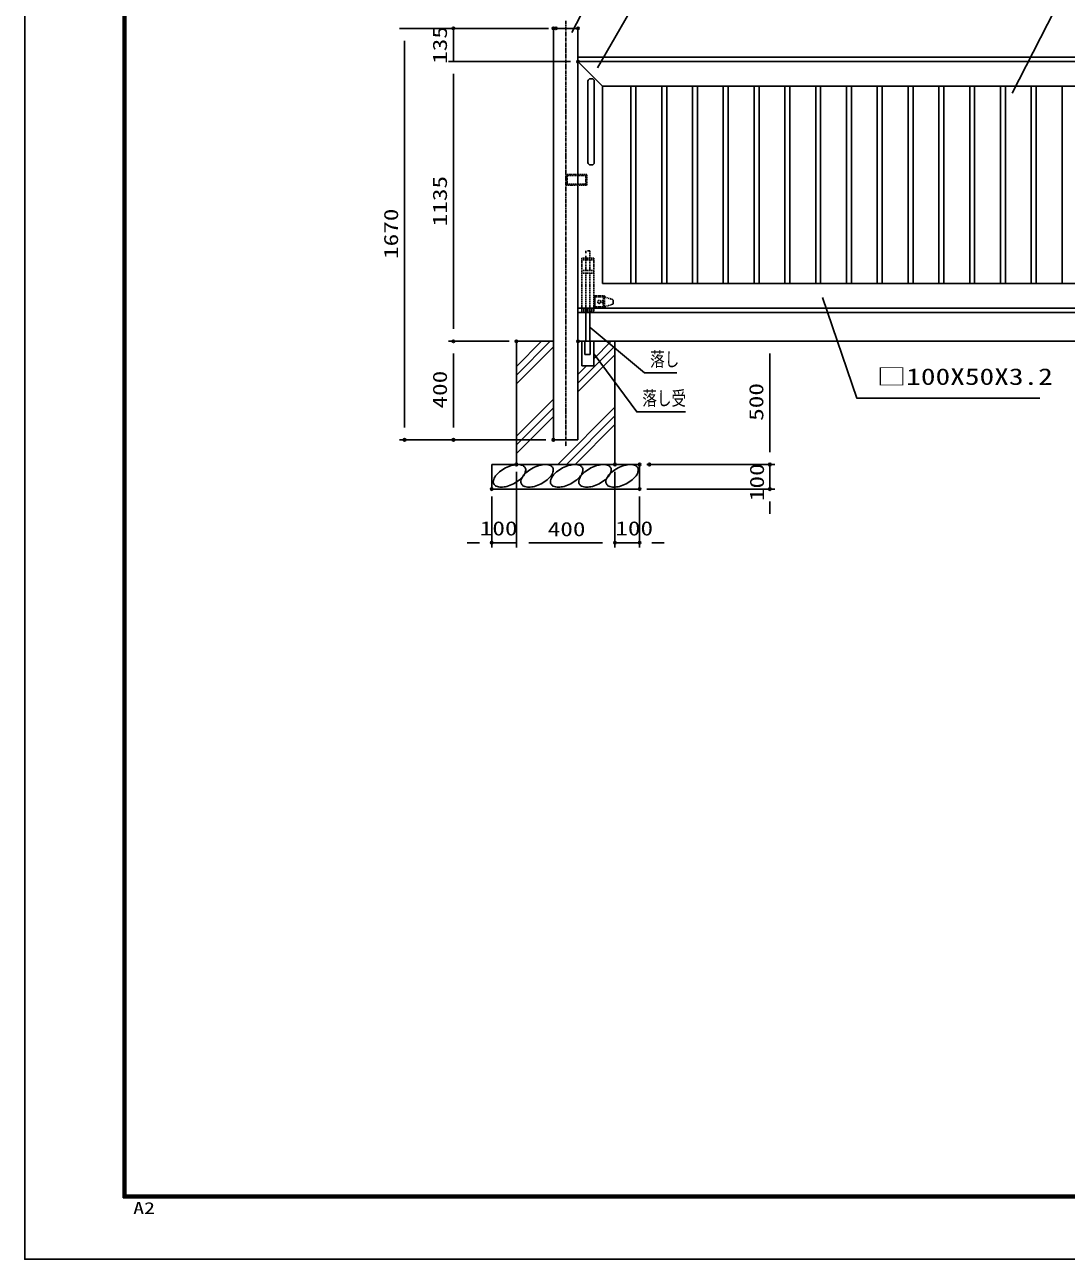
# Model space of a CAD drawing. Units: millimetres, scale not verified. Extents: x -5940 to 5940, y -4200 to 4200.
# Drawn here: x -5940 to -1712, y -4200 to 811 of the extents above; entities that cross this region are included whole.
import ezdxf
from ezdxf.enums import TextEntityAlignment as Align

# ---------------------------------------------------------------- set-up
doc = ezdxf.new("R2010")
doc.units = ezdxf.units.MM
doc.header["$LTSCALE"] = 20
doc.header["$PDMODE"] = 32
doc.header["$PDSIZE"] = 10
for name, pattern in [('DASHED', [7.5, 6, -1.5]), ('USER1', [0.375, 0.25, -0.125]), ('USER3', [1.01, 0.5, -0.25, 0.01, -0.25]), ('USER4', [1.125, 0.75, -0.125, 0.125, -0.125])]:
    doc.linetypes.add(name, pattern=pattern)
for name, color, linetype, lineweight in [('0-0_1', 7, 'Continuous', 25), ('0-2_0', 7, 'Continuous', 25), ('0-5_CENTLN-L', 4, 'USER1', 25), ('0-6_EXTCNT-L', 4, 'Continuous', 25), ('0-A_WAKU', 7, 'Continuous', 25)]:
    doc.layers.add(name, color=color, linetype=linetype, lineweight=lineweight)
doc.layers.add('0-3_DEFPOINTS', color=7, linetype='Continuous')
doc.styles.add('ＭＳ ゴシック', font='')
doc.styles.get('ＭＳ ゴシック').set_extended_font_data('MS Gothic')

msp = doc.modelspace()

# ---------------------------------------------------------------- linework, layer by layer
at = {"layer": '0-0_1'}
for p, q in [((-3794, 796.09), (-3794, -873.91)), ((-3694, 796.09), (-3794, 796.09)), ((-3694, 796.09), (-3694, -873.91)), ((306, 679.09), (-3694, 679.09)), ((306, 661.09), (-3694, 661.09)), ((-3594, 561.09), (-3594, -238.91)), ((306, 561.09), (-3594, 561.09)), ((-3479, 561.09), (-3479, -238.91)), ((-3459, 561.09), (-3459, -238.91)), ((-3354, 561.09), (-3354, -238.91)), ((-3334, 561.09), (-3334, -238.91)), ((-3229, 561.09), (-3229, -238.91)), ((-3209, 561.09), (-3209, -238.91)), ((-3104, 561.09), (-3104, -238.91)), ((-3084, 561.09), (-3084, -238.91)), ((-2979, 561.09), (-2979, -238.91)), ((-2959, 561.09), (-2959, -238.91)), ((-2854, 561.09), (-2854, -238.91)), ((-2834, 561.09), (-2834, -238.91)), ((-2729, 561.09), (-2729, -238.91)), ((-2709, 561.09), (-2709, -238.91)), ((-2604, 561.09), (-2604, -238.91)), ((-2584, 561.09), (-2584, -238.91)), ((-2479, 561.09), (-2479, -238.91)), ((-2459, 561.09), (-2459, -238.91)), ((-2354, 561.09), (-2354, -238.91)), ((-2334, 561.09), (-2334, -238.91)), ((-2229, 561.09), (-2229, -238.91)), ((-2209, 561.09), (-2209, -238.91)), ((-2104, 561.09), (-2104, -238.91)), ((-2084, 561.09), (-2084, -238.91)), ((-1979, 561.09), (-1979, -238.91)), ((-1959, 561.09), (-1959, -238.91)), ((-1854, 561.09), (-1854, -238.91)), ((-1834, 561.09), (-1834, -238.91)), ((-1729, 561.09), (-1729, -238.91)), ((306, -238.91), (-3594, -238.91)), ((306, -338.91), (-3694, -338.91)), ((306, -356.91), (-3694, -356.91)), ((1938.82, -473.91), (-3694, -473.91)), ((-3544, -473.91), (-3544, -973.91)), ((-3694, -873.91), (-3794, -873.91)), ((-4044, -973.91), (-4044, -1073.91)), ((-3444, -973.91), (-4044, -973.91))]:
    msp.add_line(p, q, dxfattribs=at)
at = {"layer": '0-0_1', "color": 4, "linetype": 'USER3'}
msp.add_line((-3646, -106.91), (-3662, -106.91), dxfattribs=at)
at = {"layer": '0-0_1', "color": 4, "linetype": 'USER1'}
for p, q in [((-3586, -288.91), (-3630, -288.91)), ((-3586, -293.91), (-3630, -293.91)), ((-3591, -288.91), (-3591, -338.91)), ((-3586, -288.91), (-3586, -338.91)), ((-3586, -333.91), (-3630, -333.91))]:
    msp.add_line(p, q, dxfattribs=at)
at = {"layer": '0-0_1', "color": 4}
for p, q in [((-3586, -338.91), (-3630, -338.91)), ((-3551, -305.11), (-3551, -322.71)), ((-3944, -611.16), (-3806.75, -473.91)), ((-3944, -575.8), (-3842.1, -473.91)), ((-3944, -646.51), (-3794, -496.51)), ((-3694, -644), (-3544, -494)), ((-3630, -544.65), (-3559.26, -473.91)), ((-3694, -679.36), (-3544, -529.36)), ((-3694, -608.65), (-3659.26, -573.91)), ((-3630, -573.91), (-3678, -573.91)), ((-3944, -858.65), (-3794, -708.65)), ((-3944, -894), (-3794, -744)), ((-3776.42, -973.91), (-3544, -741.49)), ((-3944, -929.36), (-3794, -779.36)), ((-3741.06, -973.91), (-3544, -776.84)), ((-3705.7, -973.91), (-3544, -812.2))]:
    msp.add_line(p, q, dxfattribs=at)
at = {"layer": '0-0_1'}
for points in [[(-3794, -473.91), (-3944, -473.91), (-3944, -973.91)], [(-3444, -973.91), (-3444, -1073.91), (-4044, -1073.91)]]:
    msp.add_lwpolyline(points, dxfattribs=at)
at = {"layer": '0-2_0', "color": 2}
for p, q in [((-1931.62, 532.93), (-1714.48, 956.39)), ((-4199.59, 661.09), (-4199.59, 796.09)), ((-4397.98, 746.09), (-4397.98, -823.91)), ((-4199.59, 611.09), (-4199.59, -423.91)), ((-4199.59, 611.09), (-4199.59, 561.09)), ((-4199.59, -523.91), (-4199.59, -823.91)), ((-2915.35, -523.91), (-2915.35, -923.91)), ((-2915.35, -923.91), (-2915.35, -873.91)), ((-2915.35, -973.91), (-2915.35, -1073.91)), ((-2915.35, -1123.91), (-2915.35, -1173.91)), ((-4094, -1291.35), (-4144, -1291.35)), ((-3944, -1291.35), (-4044, -1291.35)), ((-3894, -1291.35), (-3844, -1291.35)), ((-3894, -1291.35), (-3594, -1291.35)), ((-3594, -1291.35), (-3644, -1291.35)), ((-3544, -1291.35), (-3444, -1291.35)), ((-3394, -1291.35), (-3344, -1291.35))]:
    msp.add_line(p, q, dxfattribs=at)
at = {"layer": '0-2_0', "color": 1}
for p, q in [((-3814, 796.09), (-4417.98, 796.09)), ((-3824, 796.09), (-4219.59, 796.09)), ((-3724, 661.09), (-4219.59, 661.09)), ((-3724, 661.09), (-4219.59, 661.09)), ((-3974, -473.91), (-4219.59, -473.91)), ((-3974, -473.91), (-4219.59, -473.91)), ((-3664, -473.91), (-2895.35, -473.91)), ((-3824, -873.91), (-4417.98, -873.91)), ((-3824, -873.91), (-4219.59, -873.91)), ((-3414, -973.91), (-2895.35, -973.91)), ((-3374, -973.91), (-2895.35, -973.91)), ((-3944, -1003.91), (-3944, -1311.35)), ((-3944, -1003.91), (-3944, -1311.35)), ((-3544, -1003.91), (-3544, -1311.35)), ((-3544, -1003.91), (-3544, -1311.35)), ((-3414, -1073.91), (-2895.35, -1073.91)), ((-4044, -1103.91), (-4044, -1311.35)), ((-3444, -1103.91), (-3444, -1311.35))]:
    msp.add_line(p, q, dxfattribs=at)
at = {"layer": '0-2_0'}
for p, q in [((-3694, 661.09), (-3594, 561.09)), ((-3653.36, 251.66), (-3653.36, 581.66)), ((-3643.36, 591.66), (-3638.13, 591.66)), ((-3628.13, 581.66), (-3628.13, 251.66)), ((-3643.36, 241.66), (-3638.13, 241.66))]:
    msp.add_line(p, q, dxfattribs=at)
at = {"layer": '0-2_0', "color": 4, "linetype": 'USER1'}
for p, q in [((-3586, -293.91), (-3551, -305.11)), ((-3586, -333.91), (-3551, -322.71))]:
    msp.add_line(p, q, dxfattribs=at)
at = {"layer": '0-2_0', "color": 4, "linetype": 'DASHED'}
for p, q in [((-3666.79, -473.91), (-3666.79, -526.95)), ((-3645.12, -526.95), (-3645.12, -473.91)), ((-3666.79, -526.95), (-3645.12, -526.95))]:
    msp.add_line(p, q, dxfattribs=at)
at = {"layer": '0-2_0'}
for points in [[(-2768.11, 1294.76), (-3452.32, 1294.76), (-3719.33, 779.98)], [(-2789.89, 960.75), (-3428.17, 960.75), (-3614.15, 635.87)], [(-1819.44, -704.48), (-2562.74, -704.48), (-2701.91, -295.53)], [(-3292.28, -602.26), (-3423.62, -602.26), (-3645.18, -418.08)], [(-3256.95, -760.35), (-3455.21, -760.35), (-3628.5, -525.91)]]:
    msp.add_lwpolyline(points, dxfattribs=at)
at = {"layer": '0-2_0', "color": 4, "linetype": 'USER1'}
for points in [[(-3742.25, 203.56), (-3742.25, 159.25), (-3657.53, 159.25), (-3657.53, 203.56)], [(-3737.25, 198.56), (-3737.25, 164.25), (-3662.53, 164.25), (-3662.53, 198.56)], [(-3594.55, -306.68), (-3594.55, -322.4), (-3590.96, -322.4), (-3590.96, -306.68)]]:
    msp.add_lwpolyline(points, close=True, dxfattribs=at)
msp.add_circle((-3608, -313.91), 6.12, dxfattribs=at)
at = {"layer": '0-2_0'}
for centre, start, end in [((-3643.36, 581.66), 90, 180), ((-3638.13, 581.66), 0, 90), ((-3643.36, 251.66), 180, 270), ((-3638.13, 251.66), 270, 0)]:
    msp.add_arc(centre, 10, start, end, dxfattribs=at)
at = {"layer": '0-3_DEFPOINTS'}
for p in [(-4199.59, 796.09), (-3794, 796.09), (-3794, 796.09), (-3784, 796.09), (-3694, 796.09), (-3694, 661.09), (-4199.59, -473.91), (-3944, -473.91), (-3944, -473.91), (-3694, -473.91), (-4397.98, -873.91), (-4199.59, -873.91), (-3794, -873.91), (-3944, -973.91), (-3544, -973.91), (-3444, -973.91), (-3404, -973.91), (-2915.35, -973.91), (-4044, -1073.91), (-3444, -1073.91), (-3444, -1073.91), (-2915.35, -1073.91), (-4044, -1291.35), (-3544, -1291.35), (-3444, -1291.35)]:
    msp.add_point(p, dxfattribs=at)
at = {"layer": '0-5_CENTLN-L', "color": 2, "linetype": 'USER4'}
msp.add_line((-3744, 826.3), (-3744, -901.5), dxfattribs=at)
at = {"layer": '0-5_CENTLN-L'}
for p, q in [((-3630, -136.91), (-3678, -136.91)), ((-3678, -136.91), (-3678, -349.91)), ((-3630, -142.91), (-3678, -142.91)), ((-3662, -142.91), (-3662, -186.91)), ((-3646, -106.91), (-3646, -136.91)), ((-3646, -142.91), (-3646, -186.91)), ((-3630, -136.91), (-3630, -356.91)), ((-3630, -186.91), (-3678, -186.91)), ((-3630, -196.91), (-3678, -196.91)), ((-3662, -196.91), (-3662, -343.91)), ((-3646, -196.91), (-3646, -343.91)), ((-3630, -343.91), (-3678, -343.91)), ((-3678, -349.91), (-3678, -356.91)), ((-3630, -349.91), (-3678, -349.91))]:
    msp.add_line(p, q, dxfattribs=at)
at = {"layer": '0-5_CENTLN-L', "linetype": 'USER3'}
msp.add_line((-3662, -106.91), (-3662, -136.91), dxfattribs=at)
at = {"layer": '0-5_CENTLN-L', "linetype": 'Continuous'}
for p, q in [((-3625, -288.91), (-3625, -338.91)), ((-3662, -349.91), (-3662, -473.91)), ((-3646, -349.91), (-3646, -473.91)), ((-3678, -473.91), (-3678, -573.91)), ((-3630, -473.91), (-3630, -573.91))]:
    msp.add_line(p, q, dxfattribs=at)
at = {"layer": '0-6_EXTCNT-L'}
for centre, radius, start, end in [((-3923.99, -1114.09), 141.7, 117.06435, 128.86436), ((-3923.99, -1114.09), 141.7, 105.26434, 117.06435), ((-3938.05, -1062.57), 88.3, 90.29999, 105.26434), ((-3938.24, -1025.76), 51.48, 66.45966, 90.29999), ((-3925.4, -996.28), 19.33, 27.06435, 66.45966), ((-3956.81, -989.42), 51.48, 323.82871, 347.66903), ((-3925.4, -996.28), 19.33, 347.66903, 27.06435), ((-3811.99, -1114.09), 141.7, 117.06435, 128.86436), ((-3811.99, -1114.09), 141.7, 105.26434, 117.06435), ((-3826.05, -1062.57), 88.3, 90.29999, 105.26434), ((-3826.24, -1025.76), 51.48, 66.45966, 90.29999), ((-3813.4, -996.28), 19.33, 27.06435, 66.45966), ((-3844.81, -989.42), 51.48, 323.82871, 347.66903), ((-3813.4, -996.28), 19.33, 347.66903, 27.06435), ((-3691.99, -1114.09), 141.7, 117.06435, 128.86436), ((-3691.99, -1114.09), 141.7, 105.26434, 117.06435), ((-3706.05, -1062.57), 88.3, 90.29999, 105.26434), ((-3706.24, -1025.76), 51.48, 66.45966, 90.29999), ((-3693.4, -996.28), 19.33, 27.06435, 66.45966), ((-3724.81, -989.42), 51.48, 323.82871, 347.66903), ((-3693.4, -996.28), 19.33, 347.66903, 27.06435), ((-3576.99, -1114.09), 141.7, 117.06435, 128.86436), ((-3576.99, -1114.09), 141.7, 105.26434, 117.06435), ((-3591.05, -1062.57), 88.3, 90.29999, 105.26434), ((-3591.24, -1025.76), 51.48, 66.45966, 90.29999), ((-3578.4, -996.28), 19.33, 27.06435, 66.45966), ((-3609.81, -989.42), 51.48, 323.82871, 347.66903), ((-3578.4, -996.28), 19.33, 347.66903, 27.06435), ((-3466.99, -1114.09), 141.7, 117.06435, 128.86436), ((-3466.99, -1114.09), 141.7, 105.26434, 117.06435), ((-3481.05, -1062.57), 88.3, 90.29999, 105.26434), ((-3481.24, -1025.76), 51.48, 66.45966, 90.29999), ((-3468.4, -996.28), 19.33, 27.06435, 66.45966), ((-3499.81, -989.42), 51.48, 323.82871, 347.66903), ((-3468.4, -996.28), 19.33, 347.66903, 27.06435), ((-4018.62, -1043.92), 19.33, 167.66903, 207.06435), ((-3987.22, -1050.78), 51.48, 143.82871, 167.66903), ((-3957.49, -1072.51), 88.3, 128.86436, 143.82871), ((-4020.04, -926.11), 141.7, 285.26434, 297.06435), ((-4020.04, -926.11), 141.7, 297.06435, 308.86436), ((-3986.53, -967.69), 88.3, 308.86436, 323.82871), ((-3906.62, -1043.92), 19.33, 167.66903, 207.06435), ((-3875.22, -1050.78), 51.48, 143.82871, 167.66903), ((-3845.49, -1072.51), 88.3, 128.86436, 143.82871), ((-3908.04, -926.11), 141.7, 285.26434, 297.06435), ((-3908.04, -926.11), 141.7, 297.06435, 308.86436), ((-3874.53, -967.69), 88.3, 308.86436, 323.82871), ((-3786.62, -1043.92), 19.33, 167.66903, 207.06435), ((-3755.22, -1050.78), 51.48, 143.82871, 167.66903), ((-3725.49, -1072.51), 88.3, 128.86436, 143.82871), ((-3788.04, -926.11), 141.7, 285.26434, 297.06435), ((-3788.04, -926.11), 141.7, 297.06435, 308.86436), ((-3754.53, -967.69), 88.3, 308.86436, 323.82871), ((-3671.62, -1043.92), 19.33, 167.66903, 207.06435), ((-3640.22, -1050.78), 51.48, 143.82871, 167.66903), ((-3610.49, -1072.51), 88.3, 128.86436, 143.82871), ((-3673.04, -926.11), 141.7, 285.26434, 297.06435), ((-3673.04, -926.11), 141.7, 297.06435, 308.86436), ((-3639.53, -967.69), 88.3, 308.86436, 323.82871), ((-3561.62, -1043.92), 19.33, 167.66903, 207.06435), ((-3530.22, -1050.78), 51.48, 143.82871, 167.66903), ((-3500.49, -1072.51), 88.3, 128.86436, 143.82871), ((-3563.04, -926.11), 141.7, 285.26434, 297.06435), ((-3563.04, -926.11), 141.7, 297.06435, 308.86436), ((-3529.53, -967.69), 88.3, 308.86436, 323.82871), ((-4018.62, -1043.92), 19.33, 207.06435, 246.45966), ((-4005.78, -1014.44), 51.48, 246.45966, 270.29999), ((-4005.98, -977.62), 88.3, 270.29999, 285.26434), ((-3906.62, -1043.92), 19.33, 207.06435, 246.45966), ((-3893.78, -1014.44), 51.48, 246.45966, 270.29999), ((-3893.98, -977.62), 88.3, 270.29999, 285.26434), ((-3786.62, -1043.92), 19.33, 207.06435, 246.45966), ((-3773.78, -1014.44), 51.48, 246.45966, 270.29999), ((-3773.98, -977.62), 88.3, 270.29999, 285.26434), ((-3671.62, -1043.92), 19.33, 207.06435, 246.45966), ((-3658.78, -1014.44), 51.48, 246.45966, 270.29999), ((-3658.98, -977.62), 88.3, 270.29999, 285.26434), ((-3561.62, -1043.92), 19.33, 207.06435, 246.45966), ((-3548.78, -1014.44), 51.48, 246.45966, 270.29999), ((-3548.98, -977.62), 88.3, 270.29999, 285.26434)]:
    msp.add_arc(centre, radius, start, end, dxfattribs=at)
at = {"layer": '0-A_WAKU', "color": 3}
msp.add_lwpolyline([(-5940, 4200), (5940, 4200), (5940, -4200), (-5940, -4200)], close=True, dxfattribs=at)
at = {"layer": '0-A_WAKU'}
for points in [[(-5540, 3950), (5540, 3950), (5540, -3950), (-5540, -3950)], [(-5537.5, 3947.5), (5537.5, 3947.5), (5537.5, -3947.5), (-5537.5, -3947.5)], [(-5535, 3945), (5535, 3945), (5535, -3945), (-5535, -3945)], [(-5532.5, 3942.5), (5532.5, 3942.5), (5532.5, -3942.5), (-5532.5, -3942.5)], [(-5530, 3940), (5530, 3940), (5530, -3940), (-5530, -3940)]]:
    msp.add_lwpolyline(points, close=True, dxfattribs=at)

# ---------------------------------------------------------------- texts
at = {"layer": '0-2_0', "color": 3, "style": 'ＭＳ ゴシック', "width": 1.3}
for s, p in [('135', (-4208.49, 652.09)), ('1135', (-4208.49, -7.19)), ('1670', (-4406.88, -139.69)), ('400', (-4208.49, -746.76)), ('500', (-2924.25, -796.76)), ('100', (-2921.66, -1122.56))]:
    msp.add_text(s, height=57.77, rotation=90, dxfattribs=at).set_placement(p, align=Align.BOTTOM_LEFT)
at = {"layer": '0-2_0', "color": 3, "style": 'ＭＳ ゴシック'}
for s, height, width, p in [('落し', 57.77, 0.75, (-3401.12, -593.36)), ('□100X50X3.2', 67.3, 1.3, (-2480.92, -671.09)), ('落し受', 57.77, 0.75, (-3432.71, -751.45)), ('100', 57.77, 1.3, (-4092.66, -1279.41)), ('400', 57.77, 1.3, (-3816.85, -1282.45)), ('100', 57.77, 1.3, (-3542.45, -1279.43))]:
    msp.add_text(s, height=height, dxfattribs=dict(at, width=width)).set_placement(p, align=Align.BOTTOM_LEFT)
at = {"layer": '0-A_WAKU', "style": 'ＭＳ ゴシック', "width": 1.35}
msp.add_text('A2', height=48.11, dxfattribs=at).set_placement((-5499.47, -4030.51), align=Align.BOTTOM_LEFT)

doc.saveas('drawing.dxf')
